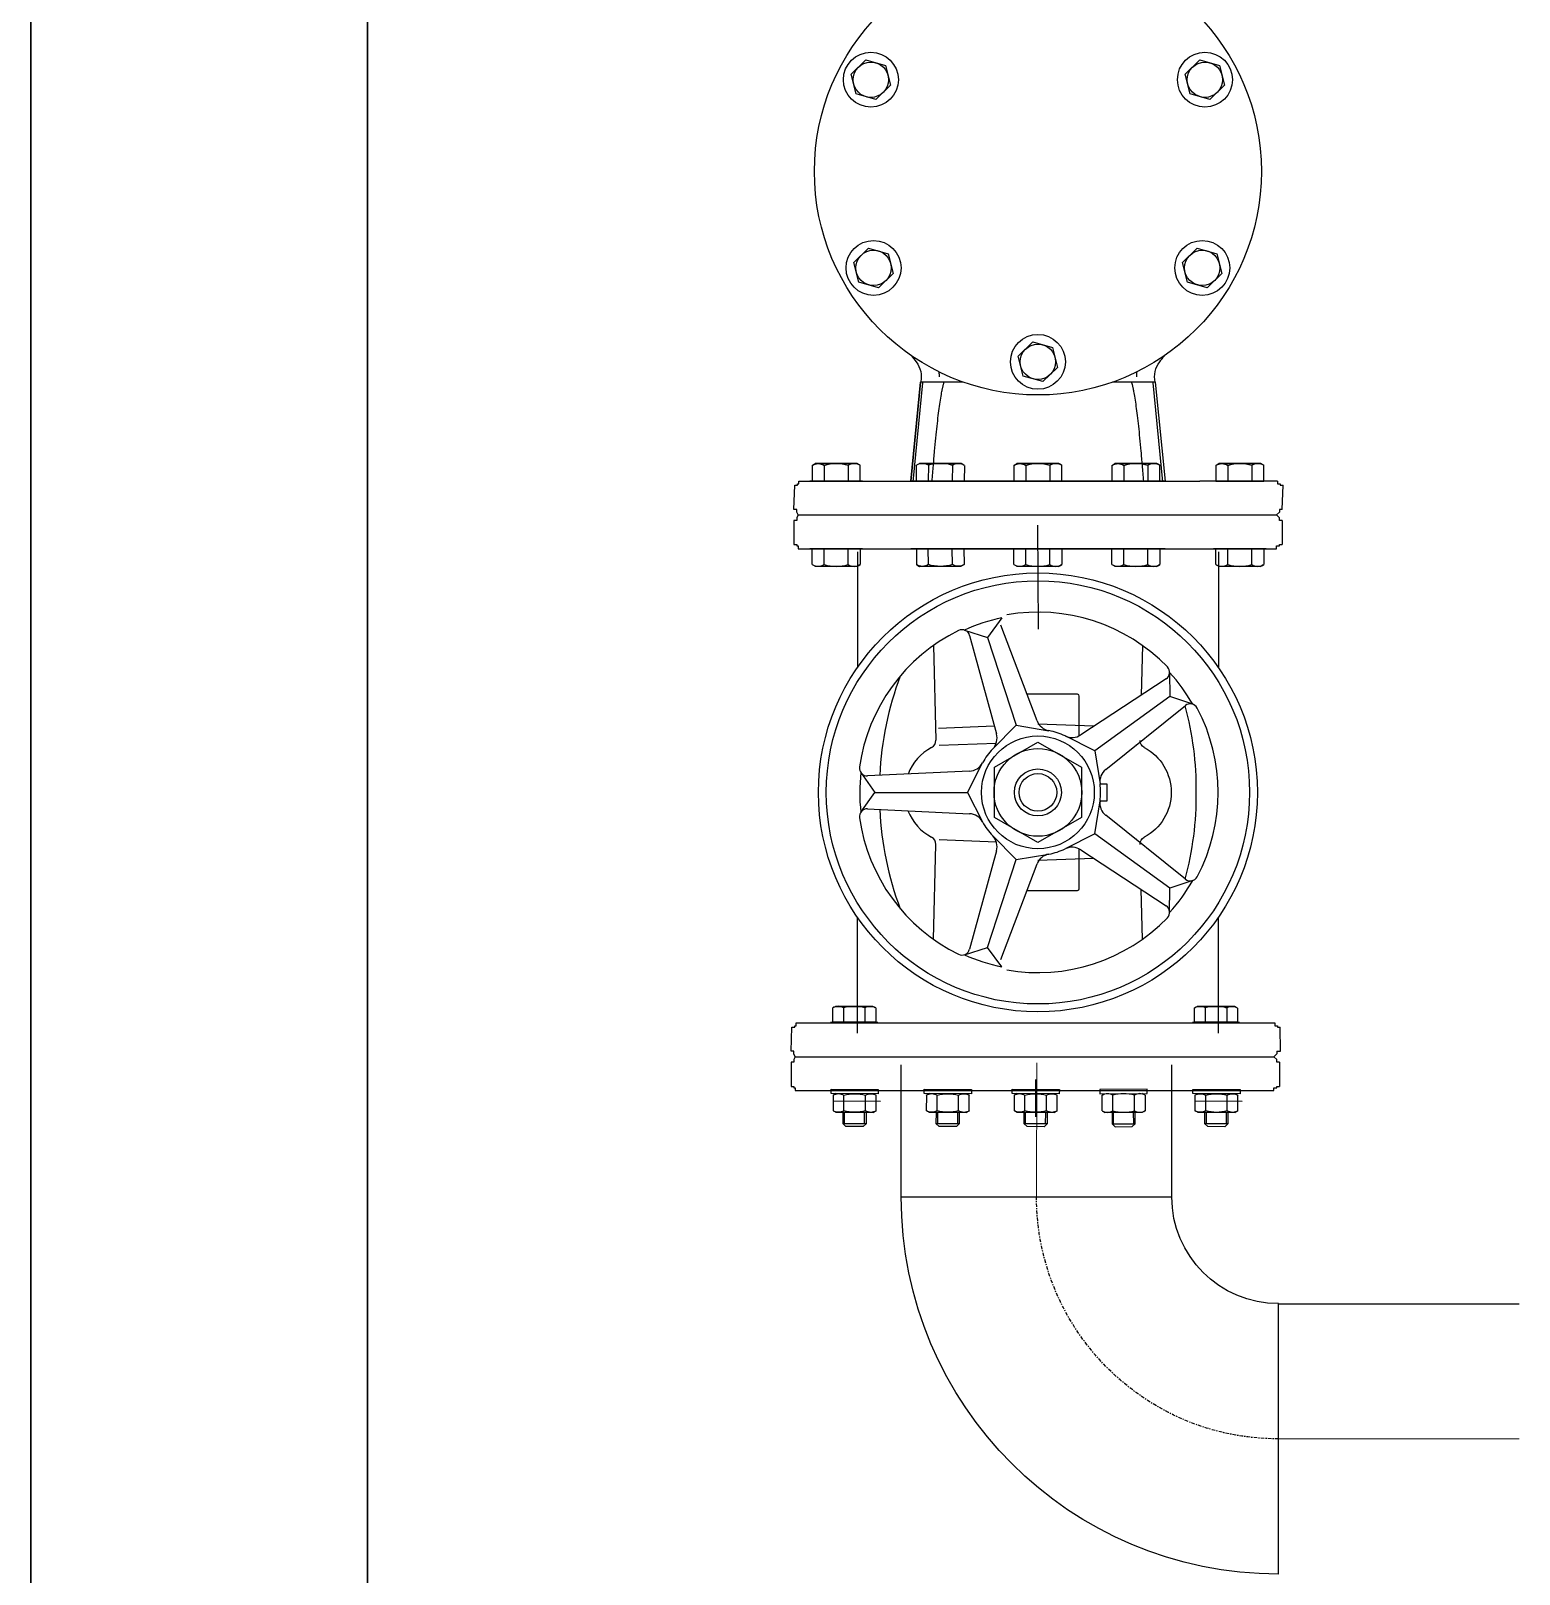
# Model space of a CAD drawing. Header units: millimetres. Extents: x -294625 to 2136527, y -251383 to 128331.
# Drawn here: x 1426418.2 to 1426858.3, y -216935.5 to -216479 of the extents above; entities that cross this region are included whole.
import ezdxf

# ---------------------------------------------------------------- set-up
doc = ezdxf.new("R2010")
doc.units = ezdxf.units.MM
doc.linetypes.add('CENTER', pattern=[3, 1.5, -0.5, 0.5, -0.5])
for name, color, linetype, lineweight in [('0-2', 253, 'Continuous', 18), ('ICE-BP', 4, 'Continuous', 25), ('ICE-WALL', 3, 'Continuous', 25)]:
    doc.layers.add(name, color=color, linetype=linetype, lineweight=lineweight)
doc.layers.add('H-N-FITTING-35', color=2, linetype='Continuous')

# ---------------------------------------------------------------- blocks, each defined once
blk = doc.blocks.new('cut')
for p, q in [((1044112.77, -17398.24), (1043998.77, -17398.24)), ((1043953.77, -17557.24), (1043953.77, -17443.24))]:
    blk.add_line(p, q)
at = {"color": 8, "linetype": 'CENTER'}
blk.add_arc((1043953.77, -17398.24), 102, 270, 0, dxfattribs=at)
for radius in [159, 45]:
    blk.add_arc((1043953.77, -17398.24), radius, 270, 0)
blk = doc.blocks.new('B-V')
at = {"ltscale": 10}
for p, q in [((-69.56, 92.75), (-69.56, 48.4)), ((69.56, 92.75), (69.56, 48.4)), ((-69.56, -92.75), (-69.56, -48.4)), ((69.56, -92.75), (69.56, -48.4))]:
    blk.add_line(p, q, dxfattribs=at)
for p, q in [((13.86, 67.25), (19.41, 59.74)), ((14.26, 64.38), (0.33, 27.59)), ((19.41, 59.74), (8.4, 25.85)), ((19.41, 59.74), (8.4, 25.85)), ((15.95, 22.52), (26.31, 60.46)), ((28.31, 62.55), (19.41, 59.74)), ((-40.28, 56.59), (-39.79, 37.42)), ((40.28, 56.59), (39.35, 20.06)), ((-50.74, 46.26), (-50.82, 36.92)), ((-16.49, 22.13), (-49.37, 43.71)), ((-59.67, 33.96), (-50.82, 36.92)), ((-50.82, 36.92), (-21.99, 15.98)), ((-50.82, 36.92), (-21.99, 15.98)), ((-15.92, 37.14), (-15.92, 21.79)), ((4.2, 37.8), (-15.25, 37.8)), ((-56.82, 33.45), (-26.14, 8.84)), ((-21.57, 25.46), (0, 26.3)), ((8.4, 25.85), (-4.25, 23.78)), ((8.4, 25.85), (17.42, 16.74)), ((-38.11, 18.16), (-37.77, 18.17)), ((-21.99, 15.98), (-10.54, 21.74)), ((-16.74, 9.66), (0, 19.33)), ((0, 19.33), (16.74, 9.66)), ((38.11, 18.16), (16.04, 19.02)), ((-21.99, 15.98), (-23.93, 3.31)), ((-16.74, -9.66), (-16.74, 9.66)), ((16.74, 9.66), (16.74, -9.66)), ((27.18, 0), (21.31, 11.39)), ((65.63, 6.34), (26.34, 8.21)), ((68.24, 7.6), (62.82, 0)), ((-26.53, 3.32), (-23.93, 3.32)), ((-26.53, -3.32), (-26.53, 3.32)), ((27.18, 0), (21.31, -11.39)), ((62.82, 0), (27.18, 0)), ((62.82, 0), (27.18, 0)), ((68.24, -7.6), (62.82, 0)), ((-23.93, -3.32), (-26.53, -3.32)), ((-21.99, -15.98), (-23.93, -3.31)), ((-26.14, -8.84), (-56.82, -33.45)), ((0, -19.33), (-16.74, -9.66)), ((16.74, -9.66), (0, -19.33)), ((26.34, -8.21), (65.63, -6.34)), ((-50.82, -36.92), (-21.99, -15.98)), ((-50.82, -36.92), (-21.99, -15.98)), ((-21.99, -15.98), (-10.54, -21.74)), ((8.4, -25.85), (17.42, -16.74)), ((-49.37, -43.71), (-16.49, -22.13)), ((-38.11, -18.16), (-37.77, -18.17)), ((-15.92, -21.79), (-15.92, -37.14)), ((8.4, -25.85), (-4.25, -23.78)), ((26.31, -60.46), (15.95, -22.52)), ((38.11, -18.16), (16.04, -19.02)), ((40.28, -56.59), (39.35, -20.06)), ((-21.57, -25.46), (0, -26.3)), ((0.33, -27.59), (14.26, -64.38)), ((19.41, -59.74), (8.4, -25.85)), ((19.41, -59.74), (8.4, -25.85)), ((38.37, -24.8), (16.8, -25.65)), ((-59.67, -33.96), (-50.82, -36.92)), ((-50.74, -46.26), (-50.82, -36.92)), ((-40.28, -56.59), (-39.79, -37.42)), ((-15.25, -37.8), (4.2, -37.8)), ((13.86, -67.25), (19.41, -59.74)), ((28.31, -62.55), (19.41, -59.74))]:
    blk.add_line(p, q)
for radius in [84.56, 81.54, 21.74, 16.91, 9.06, 7.25]:
    blk.add_circle((0, 0), radius)
for centre, radius, start, end in [((0, 0), 69.46, 80.0933, 135.9067), ((0, 0), 68.66, 65.64469, 78.35531), ((29.22, 59.67), 3.02, 63.9067, 164.72631), ((0, 0), 69.46, 8.0933, 63.9067), ((-47.72, 46.23), 3.02, 135.9067, 236.72631), ((0, 0), 68.66, 137.64469, 150.35531), ((-61.18, 1.41), 122.2, 2.41492, 20.81679), ((-15.25, 37.14), 0.663, 90, 180), ((0, 0), 69.46, 152.0933, 207.9067), ((-58.71, 31.1), 3.02, 51.27369, 152.0933), ((61.18, 1.41), 122.2, 164.82443, 180.66244), ((-5.31, 29.73), 6.04, 280.13613, 339.27369), ((-13.17, 27.17), 6.04, 236.72631, 295.86387), ((0, 0), 24.16, 100.13613, 115.86387), ((21.77, 20.93), 6.04, 164.72631, 223.86387), ((0, 0), 24.16, 28.13613, 43.86387), ((-29.92, 4.13), 6.04, 352.13613, 51.27369), ((26.63, 14.24), 6.04, 208.13613, 267.27369), ((65.78, 9.35), 3.02, 267.27369, 8.0933), ((0, 0), 68.66, 353.64469, 6.35531), ((61.18, -1.41), 122.2, 179.33756, 195.17557), ((0, 0), 24.16, 172.13613, 187.86387), ((-29.92, -4.13), 6.04, 308.72631, 7.86387), ((0, 0), 24.16, 316.13613, 331.86387), ((26.63, -14.24), 6.04, 92.72631, 151.86387), ((0, 0), 69.46, 296.0933, 351.9067), ((-61.18, -1.41), 122.2, 339.18321, 357.58508), ((65.78, -9.35), 3.02, 351.9067, 92.72631), ((21.77, -20.93), 6.04, 136.13613, 195.27369), ((-13.17, -27.17), 6.04, 64.13613, 123.27369), ((0, 0), 24.16, 244.13613, 259.86387), ((-5.31, -29.73), 6.04, 20.72631, 79.86387), ((-58.71, -31.1), 3.02, 207.9067, 308.72631), ((0, 0), 68.66, 209.64469, 222.35531), ((-15.25, -37.14), 0.663, 180, 270), ((-47.72, -46.23), 3.02, 123.27369, 224.0933), ((0, 0), 69.46, 224.0933, 279.9067), ((0, 0), 68.66, 281.64469, 294.35531), ((29.22, -59.67), 3.02, 195.27369, 296.0933)]:
    blk.add_arc(centre, radius, start, end)
at = {"extrusion": (0, 0, -1)}
for centre, major_axis, start_param, end_param in [((-42.37, 19.98), (-2.14, 2.14), 2.330584, 3.440857), ((-31.81, 0), (-13.84, 13.84), 4.413125, 6.582449), ((-42.37, -19.98), (2.14, 2.14), -0.299264, 0.811008)]:
    blk.add_ellipse(centre, major_axis=major_axis, ratio=1, start_param=start_param, end_param=end_param, dxfattribs=at)
for centre, major_axis, start_param, end_param in [((42.37, 19.98), (2.14, 2.14), 2.330584, 3.440857), ((31.81, 0), (-13.84, 13.84), 4.296905, 5.011653), ((31.81, 0), (13.84, 13.84), 4.413125, 5.127873), ((42.37, -19.98), (-2.14, 2.14), -0.299264, 0.811008)]:
    blk.add_ellipse(centre, major_axis=major_axis, ratio=1, start_param=start_param, end_param=end_param)
blk = doc.blocks.new('NUT')
at = {"linetype": 'Continuous'}
for p, q in [((-14.7, 12.1), (-13.1, 13)), ((-7.5, 1.1), (-7.5, 11.9)), ((7.5, 1.1), (7.5, 11.9)), ((14.7, 12.1), (13.1, 13)), ((-14.7, 0.9), (-13.1, 0)), ((14.7, 0.9), (13.1, 0))]:
    blk.add_line(p, q, dxfattribs=at)
blk.add_lwpolyline([(-16.5, 16), (-16.5, 13), (16.5, 13), (16.5, 16)], close=True)
for points in [[(-15, 1.1), (-15, 11.9)], [(-13.1, 13), (13.1, 13)], [(15, 11.9), (15, 1.1)], [(-13.1, 0), (13.1, 0)], [(13.1, 0), (-13.1, 0)]]:
    blk.add_lwpolyline(points, dxfattribs=at)
for centre, radius, start, end in [((-11.3, 6.1), 6.9, 57.0867, 122.9133), ((0, -13), 26, 73.2213, 106.7787), ((11.3, 6.1), 6.9, 57.0867, 122.9133), ((-11.3, 6.9), 6.9, 237.0867, 302.9133), ((0, 26), 26, 253.2213, 286.7787), ((11.3, 6.9), 6.9, 237.0867, 302.9133)]:
    blk.add_arc(centre, radius, start, end, dxfattribs=at)

msp = doc.modelspace()

# ---------------------------------------------------------------- linework, layer by layer
at = {"layer": '0-2'}
for p, q in [((1426715.58, -216823.91, 20.32), (1426715.64, -216784.21, 10.38)), ((1426786.94, -216895.49, -1.29), (1426858.32, -216895.49, 9.52))]:
    msp.add_line(p, q, dxfattribs=at)
at = {"layer": 'H-N-FITTING-35', "ltscale": 1000}
for p, q in [((1426660.77, -216491.84, 10.76), (1426665.1, -216487.63, 10.76)), ((1426665.1, -216487.63, 10.76), (1426670.91, -216489.27, 10.76)), ((1426670.91, -216489.27, 10.76), (1426672.4, -216495.12, 10.76)), ((1426759.58, -216491.84, 10.76), (1426763.91, -216487.63, 10.76)), ((1426763.91, -216487.63, 10.76), (1426769.72, -216489.27, 10.76)), ((1426769.72, -216489.27, 10.76), (1426771.2, -216495.12, 10.76)), ((1426662.26, -216497.69, 10.76), (1426660.77, -216491.84, 10.76)), ((1426761.07, -216497.69, 10.76), (1426759.58, -216491.84, 10.76)), ((1426668.07, -216499.33, 10.76), (1426662.26, -216497.69, 10.76)), ((1426672.4, -216495.12, 10.76), (1426668.07, -216499.33, 10.76)), ((1426766.88, -216499.33, 10.76), (1426761.07, -216497.69, 10.76)), ((1426771.2, -216495.12, 10.76), (1426766.88, -216499.33, 10.76)), ((1426661.57, -216547.51, 10.76), (1426665.89, -216543.3, 10.76)), ((1426665.89, -216543.3, 10.76), (1426671.7, -216544.94, 10.76)), ((1426758.79, -216547.51, 10.76), (1426763.12, -216543.3, 10.76)), ((1426763.12, -216543.3, 10.76), (1426768.93, -216544.94, 10.76)), ((1426663.05, -216553.36, 10.76), (1426661.57, -216547.51, 10.76)), ((1426671.7, -216544.94, 10.76), (1426673.19, -216550.79, 10.76)), ((1426760.28, -216553.36, 10.76), (1426758.79, -216547.51, 10.76)), ((1426768.93, -216544.94, 10.76), (1426770.41, -216550.79, 10.76)), ((1426668.86, -216555, 10.76), (1426663.05, -216553.36, 10.76)), ((1426673.19, -216550.79, 10.76), (1426668.86, -216555, 10.76)), ((1426766.09, -216555, 10.76), (1426760.28, -216553.36, 10.76)), ((1426770.41, -216550.79, 10.76), (1426766.09, -216555, 10.76)), ((1426710.18, -216575.27, 10.76), (1426714.51, -216571.06, 10.76)), ((1426714.51, -216571.06, 10.76), (1426720.32, -216572.7, 10.76)), ((1426757.76, -216572.02, 15.22), (1426757.76, -216571.86, 15.22)), ((1426711.66, -216581.13, 10.76), (1426710.18, -216575.27, 10.76)), ((1426720.32, -216572.7, 10.76), (1426721.8, -216578.56, 10.76)), ((1426717.47, -216582.77, 10.76), (1426711.66, -216581.13, 10.76)), ((1426721.8, -216578.56, 10.76), (1426717.47, -216582.77, 10.76)), ((1426678.37, -216612.21, 10.76), (1426681.27, -216582.93, 10.76)), ((1426681.27, -216582.93, 10.76), (1426678.37, -216612.21, 10.76)), ((1426679.05, -216612.38, 10.76), (1426681.95, -216583.1, 10.76)), ((1426693.92, -216582.93, 10.76), (1426681.27, -216582.93, 10.76)), ((1426750.71, -216582.93, 10.76), (1426738.06, -216582.93, 10.76)), ((1426752.93, -216612.38, 10.76), (1426750.03, -216583.1, 10.76)), ((1426750.71, -216582.93, 10.76), (1426753.61, -216612.21, 10.76)), ((1426649.38, -216607.47, 11.39), (1426650.13, -216607.03, 11.39)), ((1426662.51, -216607, 11.39), (1426650.13, -216607.03, 11.39)), ((1426650.13, -216607.03, 11.39), (1426662.51, -216607, 11.39)), ((1426652.78, -216607.55, 11.39), (1426652.79, -216612.22, 11.39)), ((1426659.87, -216607.53, 11.39), (1426659.88, -216612.2, 11.39)), ((1426663.27, -216607.43, 11.39), (1426662.51, -216607, 11.39)), ((1426680.19, -216607.43, 11.39), (1426680.95, -216607, 11.39)), ((1426680.95, -216607, 11.39), (1426693.33, -216607.03, 11.39)), ((1426693.33, -216607.03, 11.39), (1426680.95, -216607, 11.39)), ((1426683.59, -216607.53, 11.39), (1426683.58, -216612.2, 11.39)), ((1426690.69, -216607.54, 11.39), (1426690.68, -216612.22, 11.39)), ((1426694.09, -216607.47, 11.39), (1426693.33, -216607.03, 11.39)), ((1426709.03, -216607.47, 11.39), (1426709.78, -216607.03, 11.39)), ((1426722.17, -216607, 11.39), (1426709.78, -216607.03, 11.39)), ((1426709.78, -216607.03, 11.39), (1426722.17, -216607, 11.39)), ((1426712.43, -216607.55, 11.39), (1426712.44, -216612.22, 11.39)), ((1426719.52, -216607.53, 11.39), (1426719.53, -216612.2, 11.39)), ((1426722.92, -216607.43, 11.39), (1426722.17, -216607, 11.39)), ((1426738.02, -216607.47, 11.39), (1426738.78, -216607.03, 11.39)), ((1426751.16, -216607, 11.39), (1426738.78, -216607.03, 11.39)), ((1426738.78, -216607.03, 11.39), (1426751.16, -216607, 11.39)), ((1426741.42, -216607.55, 11.39), (1426741.44, -216612.22, 11.39)), ((1426748.52, -216607.53, 11.39), (1426748.53, -216612.2, 11.39)), ((1426751.92, -216607.43, 11.39), (1426751.16, -216607, 11.39)), ((1426768.76, -216607.47, 11.39), (1426769.52, -216607.03, 11.39)), ((1426781.9, -216607, 11.39), (1426769.52, -216607.03, 11.39)), ((1426769.52, -216607.03, 11.39), (1426781.9, -216607, 11.39)), ((1426772.16, -216607.55, 11.39), (1426772.18, -216612.22, 11.39)), ((1426779.26, -216607.53, 11.39), (1426779.27, -216612.2, 11.39)), ((1426782.66, -216607.43, 11.39), (1426781.9, -216607, 11.39)), ((1426664.13, -216612.19, 11.39), (1426648.54, -216612.23, 11.39)), ((1426753.61, -216612.21, 10.76), (1426678.37, -216612.21, 10.76)), ((1426679.33, -216612.19, 11.39), (1426694.93, -216612.23, 11.39)), ((1426723.79, -216612.19, 11.39), (1426708.19, -216612.23, 11.39)), ((1426752.78, -216612.19, 11.39), (1426737.18, -216612.23, 11.39)), ((1426783.52, -216612.19, 11.39), (1426767.92, -216612.23, 11.39)), ((1426715.9, -216625.27, 10.76), (1426716.02, -216656.01, 10.76)), ((1426664.13, -216632.24, 11.39), (1426648.54, -216632.2, 11.39)), ((1426652.78, -216636.88, 11.39), (1426652.79, -216632.21, 11.39)), ((1426659.87, -216636.9, 11.39), (1426659.88, -216632.22, 11.39)), ((1426753.61, -216632.22, 10.76), (1426678.37, -216632.22, 10.76)), ((1426679.33, -216632.24, 11.39), (1426694.93, -216632.2, 11.39)), ((1426683.59, -216636.9, 11.39), (1426683.58, -216632.23, 11.39)), ((1426690.69, -216636.89, 11.39), (1426690.68, -216632.21, 11.39)), ((1426723.79, -216632.24, 11.39), (1426708.19, -216632.2, 11.39)), ((1426712.43, -216636.88, 11.39), (1426712.44, -216632.21, 11.39)), ((1426719.52, -216636.9, 11.39), (1426719.53, -216632.22, 11.39)), ((1426752.78, -216632.24, 11.39), (1426737.18, -216632.2, 11.39)), ((1426741.42, -216636.88, 11.39), (1426741.44, -216632.21, 11.39)), ((1426748.52, -216636.9, 11.39), (1426748.53, -216632.22, 11.39)), ((1426783.52, -216632.24, 11.39), (1426767.92, -216632.2, 11.39)), ((1426772.16, -216636.88, 11.39), (1426772.18, -216632.21, 11.39)), ((1426779.26, -216636.9, 11.39), (1426779.27, -216632.22, 11.39)), ((1426649.38, -216636.96, 11.39), (1426650.13, -216637.4, 11.39)), ((1426662.51, -216637.43, 11.39), (1426650.13, -216637.4, 11.39)), ((1426650.13, -216637.4, 11.39), (1426662.51, -216637.43, 11.39)), ((1426663.27, -216637, 11.39), (1426662.51, -216637.43, 11.39)), ((1426680.19, -216637, 11.39), (1426680.95, -216637.43, 11.39)), ((1426680.95, -216637.43, 11.39), (1426693.33, -216637.4, 11.39)), ((1426693.33, -216637.4, 11.39), (1426680.95, -216637.43, 11.39)), ((1426694.09, -216636.96, 11.39), (1426693.33, -216637.4, 11.39)), ((1426709.03, -216636.96, 11.39), (1426709.78, -216637.4, 11.39)), ((1426722.17, -216637.43, 11.39), (1426709.78, -216637.4, 11.39)), ((1426709.78, -216637.4, 11.39), (1426722.17, -216637.43, 11.39)), ((1426722.92, -216637, 11.39), (1426722.17, -216637.43, 11.39)), ((1426738.02, -216636.96, 11.39), (1426738.78, -216637.4, 11.39)), ((1426751.16, -216637.43, 11.39), (1426738.78, -216637.4, 11.39)), ((1426738.78, -216637.4, 11.39), (1426751.16, -216637.43, 11.39)), ((1426751.92, -216637, 11.39), (1426751.16, -216637.43, 11.39)), ((1426768.76, -216636.96, 11.39), (1426769.52, -216637.4, 11.39)), ((1426781.9, -216637.43, 11.39), (1426769.52, -216637.4, 11.39)), ((1426769.52, -216637.4, 11.39), (1426781.9, -216637.43, 11.39)), ((1426782.66, -216637, 11.39), (1426781.9, -216637.43, 11.39)), ((1426655.43, -216767.93, 9), (1426656.11, -216767.55, 9)), ((1426656.11, -216767.55, 9), (1426667.21, -216767.57, 9)), ((1426667.21, -216767.57, 9), (1426656.11, -216767.55, 9)), ((1426658.48, -216768.02, 9), (1426658.47, -216772.21, 9)), ((1426664.84, -216768.04, 9), (1426664.83, -216772.23, 9)), ((1426667.89, -216767.97, 9), (1426667.21, -216767.57, 9)), ((1426762.44, -216767.95, 9), (1426763.12, -216767.56, 9)), ((1426763.12, -216767.56, 9), (1426774.22, -216767.59, 9)), ((1426774.22, -216767.59, 9), (1426763.12, -216767.56, 9)), ((1426765.49, -216768.03, 9), (1426765.48, -216772.22, 9)), ((1426771.85, -216768.05, 9), (1426771.84, -216772.24, 9)), ((1426774.9, -216767.98, 9), (1426774.22, -216767.59, 9)), ((1426654.66, -216772.2, 9), (1426668.64, -216772.24, 9)), ((1426761.67, -216772.21, 9), (1426775.65, -216772.25, 9)), ((1426715.28, -216789.18, 9), (1426715.31, -216800.22, 9)), ((1426655.42, -216795.53, 10.95), (1426669.4, -216795.57, 10.95)), ((1426762.43, -216795.54, 10.95), (1426776.4, -216795.58, 10.95))]:
    msp.add_line(p, q, dxfattribs=at)
for points, elevation in [([(1426649.23, -216607.56), (1426649.25, -216612.23)], 11.39), ([(1426663.42, -216612.2), (1426663.41, -216607.52)], 11.39), ([(1426680.04, -216612.19), (1426680.05, -216607.52)], 11.39), ([(1426694.23, -216607.55), (1426694.22, -216612.23)], 11.39), ([(1426708.89, -216607.56), (1426708.9, -216612.23)], 11.39), ([(1426723.08, -216612.2), (1426723.07, -216607.52)], 11.39), ([(1426737.88, -216607.56), (1426737.89, -216612.23)], 11.39), ([(1426752.07, -216612.2), (1426752.06, -216607.52)], 11.39), ([(1426768.62, -216607.56), (1426768.63, -216612.23)], 11.39), ([(1426782.81, -216612.2), (1426782.8, -216607.52)], 11.39), ([(1426644.88, -216613.45), (1426644.88, -216613.04)], 10.95), ([(1426644.88, -216613.04), (1426644.88, -216613.04)], 10.95), ([(1426644.88, -216613.04), (1426644.88, -216613.04)], 10.95), ([(1426644.88, -216613.04), (1426644.88, -216613.04)], 10.95), ([(1426644.88, -216613.04), (1426645.29, -216613.04)], 10.95), ([(1426645.29, -216613.04), (1426645.29, -216612.21)], 10.95), ([(1426645.29, -216612.21), (1426645.29, -216612.21)], 10.95), ([(1426645.29, -216612.21), (1426669.5, -216612.21)], 10.95), ([(1426645.29, -216612.21), (1426669.5, -216612.21)], 10.95), ([(1426645.29, -216612.21), (1426763.86, -216612.21)], 10.95), ([(1426649.25, -216612.23), (1426663.42, -216612.2)], 11.39), ([(1426694.22, -216612.23), (1426680.04, -216612.19)], 11.39), ([(1426708.9, -216612.23), (1426723.08, -216612.2)], 11.39), ([(1426737.89, -216612.23), (1426752.07, -216612.2)], 11.39), ([(1426786.83, -216612.21), (1426763.86, -216612.21)], 10.95), ([(1426786.83, -216612.21), (1426763.86, -216612.21)], 10.95), ([(1426786.83, -216612.21), (1426763.86, -216612.21)], 10.95), ([(1426768.63, -216612.23), (1426782.81, -216612.2)], 11.39), ([(1426786.83, -216612.21), (1426786.83, -216612.21)], 10.95), ([(1426786.83, -216612.21), (1426786.83, -216612.21)], 10.95), ([(1426786.83, -216612.21), (1426786.83, -216613.04)], 10.95), ([(1426786.83, -216613.04), (1426787.66, -216613.04)], 10.95), ([(1426787.66, -216613.04), (1426787.66, -216613.04)], 10.95), ([(1426787.66, -216613.04), (1426787.66, -216613.04)], 10.95), ([(1426787.66, -216613.04), (1426787.66, -216613.04)], 10.95), ([(1426787.66, -216613.04), (1426787.66, -216613.45)], 10.95), ([(1426643.83, -216620.57), (1426644.06, -216613.45)], 10.95), ([(1426643.83, -216620.57), (1426644.06, -216613.45)], 10.95), ([(1426643.83, -216620.57), (1426644.06, -216613.45)], 10.95), ([(1426644.06, -216613.45), (1426644.06, -216613.45)], 10.95), ([(1426644.06, -216613.45), (1426644.88, -216613.45)], 10.95), ([(1426787.66, -216613.45), (1426788.48, -216613.45)], 10.95), ([(1426788.24, -216620.57), (1426788.48, -216613.45)], 10.95), ([(1426788.24, -216620.57), (1426788.48, -216613.45)], 10.95), ([(1426788.24, -216620.57), (1426788.48, -216613.45)], 10.95), ([(1426643.83, -216620.57), (1426643.83, -216620.16)], 10.95), ([(1426644.65, -216620.57), (1426643.83, -216620.57)], 10.95), ([(1426643.83, -216620.57), (1426643.83, -216620.57)], 10.95), ([(1426644.65, -216621.39), (1426644.65, -216620.57)], 10.95), ([(1426644.65, -216620.57), (1426644.65, -216620.57)], 10.95), ([(1426645.06, -216622.21), (1426644.65, -216621.39)], 10.95), ([(1426644.65, -216621.39), (1426644.65, -216621.39)], 10.95), ([(1426644.65, -216621.39), (1426644.65, -216621.39)], 10.95), ([(1426645.06, -216622.21), (1426644.65, -216623.04)], 10.95), ([(1426645.06, -216622.21), (1426645.06, -216622.21)], 10.95), ([(1426645.06, -216622.21), (1426645.06, -216622.21)], 10.95), ([(1426645.06, -216622.21), (1426786.6, -216622.21)], 10.95), ([(1426645.06, -216622.21), (1426786.6, -216622.21)], 10.95), ([(1426645.06, -216622.21), (1426786.6, -216622.21)], 10.95), ([(1426645.06, -216622.21), (1426645.06, -216622.21)], 10.95), ([(1426645.06, -216622.21), (1426645.06, -216622.21)], 10.95), ([(1426645.06, -216622.21), (1426786.6, -216622.21)], 10.95), ([(1426645.06, -216622.21), (1426786.6, -216622.21)], 10.95), ([(1426645.06, -216622.21), (1426786.6, -216622.21)], 10.95), ([(1426787.42, -216621.39), (1426786.6, -216622.21)], 10.95), ([(1426787.42, -216623.04), (1426786.6, -216622.21)], 10.95), ([(1426786.6, -216622.21), (1426786.6, -216622.21)], 10.95), ([(1426786.6, -216622.21), (1426786.6, -216622.21)], 10.95), ([(1426788.24, -216620.57), (1426787.42, -216620.57)], 10.95), ([(1426787.42, -216620.57), (1426787.42, -216621.39)], 10.95), ([(1426787.42, -216621.39), (1426787.42, -216621.39)], 10.95), ([(1426787.42, -216621.39), (1426787.42, -216621.39)], 10.95), ([(1426787.42, -216621.39), (1426787.42, -216621.39)], 10.95), ([(1426788.24, -216620.57), (1426788.24, -216620.57)], 10.95), ([(1426788.24, -216620.57), (1426788.24, -216620.57)], 10.95), ([(1426643.83, -216623.86), (1426643.83, -216630.98)], 10.95), ([(1426643.83, -216623.86), (1426643.83, -216630.98)], 10.95), ([(1426643.83, -216623.86), (1426643.83, -216630.98)], 10.95), ([(1426644.65, -216623.86), (1426643.83, -216623.86)], 10.95), ([(1426643.83, -216623.86), (1426643.83, -216623.86)], 10.95), ([(1426643.83, -216623.86), (1426643.83, -216624.27)], 10.95), ([(1426644.65, -216623.04), (1426644.65, -216623.04)], 10.95), ([(1426644.65, -216623.04), (1426644.65, -216623.04)], 10.95), ([(1426644.65, -216623.04), (1426644.65, -216623.86)], 10.95), ([(1426644.65, -216623.86), (1426644.65, -216623.86)], 10.95), ([(1426787.42, -216623.86), (1426787.42, -216623.04)], 10.95), ([(1426787.42, -216623.04), (1426787.42, -216623.04)], 10.95), ([(1426787.42, -216623.04), (1426787.42, -216623.04)], 10.95), ([(1426787.42, -216623.04), (1426787.42, -216623.04)], 10.95), ([(1426788.24, -216623.86), (1426787.42, -216623.86)], 10.95), ([(1426788.24, -216623.86), (1426788.24, -216630.98)], 10.95), ([(1426788.24, -216623.86), (1426788.24, -216630.98)], 10.95), ([(1426788.24, -216623.86), (1426788.24, -216630.98)], 10.95), ([(1426788.24, -216623.86), (1426788.24, -216623.86)], 10.95), ([(1426788.24, -216623.86), (1426788.24, -216623.86)], 10.95), ([(1426643.83, -216630.98), (1426643.83, -216630.98)], 10.95), ([(1426643.83, -216630.98), (1426644.65, -216630.98)], 10.95), ([(1426644.65, -216630.98), (1426644.65, -216631.39)], 10.95), ([(1426644.65, -216631.39), (1426644.65, -216631.39)], 10.95), ([(1426644.65, -216631.39), (1426644.65, -216631.39)], 10.95), ([(1426644.65, -216631.39), (1426644.65, -216631.39)], 10.95), ([(1426644.65, -216631.39), (1426645.06, -216631.39)], 10.95), ([(1426645.06, -216631.39), (1426645.06, -216632.21)], 10.95), ([(1426786.6, -216632.21), (1426786.6, -216631.39)], 10.95), ([(1426786.6, -216631.39), (1426787.42, -216631.39)], 10.95), ([(1426787.42, -216631.39), (1426787.42, -216630.98)], 10.95), ([(1426787.42, -216630.98), (1426788.24, -216630.98)], 10.95), ([(1426787.42, -216631.39), (1426787.42, -216631.39)], 10.95), ([(1426787.42, -216631.39), (1426787.42, -216631.39)], 10.95), ([(1426787.42, -216631.39), (1426787.42, -216631.39)], 10.95), ([(1426645.06, -216632.21), (1426645.06, -216632.21)], 10.95), ([(1426645.06, -216632.21), (1426669.26, -216632.21)], 10.95), ([(1426645.06, -216632.21), (1426786.6, -216632.21)], 10.95), ([(1426649.23, -216636.87), (1426649.25, -216632.2)], 11.39), ([(1426649.25, -216632.2), (1426663.42, -216632.23)], 11.39), ([(1426663.42, -216632.23), (1426663.41, -216636.91)], 11.39), ([(1426694.22, -216632.2), (1426680.04, -216632.24)], 11.39), ([(1426680.04, -216632.24), (1426680.05, -216636.91)], 11.39), ([(1426694.23, -216636.88), (1426694.22, -216632.2)], 11.39), ([(1426708.89, -216636.87), (1426708.9, -216632.2)], 11.39), ([(1426708.9, -216632.2), (1426723.08, -216632.23)], 11.39), ([(1426723.08, -216632.23), (1426723.07, -216636.91)], 11.39), ([(1426737.88, -216636.87), (1426737.89, -216632.2)], 11.39), ([(1426737.89, -216632.2), (1426752.07, -216632.23)], 11.39), ([(1426752.07, -216632.23), (1426752.06, -216636.91)], 11.39), ([(1426768.62, -216636.87), (1426768.63, -216632.2)], 11.39), ([(1426768.63, -216632.2), (1426782.81, -216632.23)], 11.39), ([(1426782.81, -216632.23), (1426782.8, -216636.91)], 11.39), ([(1426786.6, -216632.21), (1426786.6, -216632.21)], 10.95), ([(1426786.6, -216632.21), (1426786.6, -216632.21)], 10.95), ([(1426655.3, -216772.2), (1426655.31, -216768.01)], 9), ([(1426668.02, -216768.04), (1426668.01, -216772.24)], 9), ([(1426762.31, -216772.21), (1426762.32, -216768.02)], 9), ([(1426775.02, -216768.06), (1426775.01, -216772.25)], 9), ([(1426644.48, -216773.27), (1426644.48, -216772.45)], 8.57), ([(1426644.48, -216772.45), (1426644.48, -216772.45)], 8.57), ([(1426644.48, -216772.45), (1426786.02, -216772.45), (1426786.02, -216773.27)], 8.57), ([(1426668.01, -216772.24), (1426655.3, -216772.2)], 9), ([(1426775.01, -216772.25), (1426762.31, -216772.21)], 9), ([(1426786.02, -216772.45), (1426786.02, -216772.45)], 8.57), ([(1426786.02, -216772.45), (1426786.02, -216772.45)], 8.57), ([(1426643.01, -216780.81), (1426643.25, -216773.68)], 8.57), ([(1426643.01, -216780.81), (1426643.25, -216773.68)], 8.57), ([(1426643.01, -216780.81), (1426643.25, -216773.68)], 8.57), ([(1426643.25, -216773.68), (1426643.25, -216773.68)], 8.57), ([(1426643.25, -216773.68), (1426644.07, -216773.68)], 8.57), ([(1426644.07, -216773.68), (1426644.07, -216773.27)], 8.57), ([(1426644.07, -216773.27), (1426644.07, -216773.27)], 8.57), ([(1426644.07, -216773.27), (1426644.07, -216773.27)], 8.57), ([(1426644.07, -216773.27), (1426644.07, -216773.27)], 8.57), ([(1426644.07, -216773.27), (1426644.48, -216773.27)], 8.57), ([(1426786.02, -216773.27), (1426786.84, -216773.27)], 8.57), ([(1426786.61, -216780.81), (1426787.72, -216780.81), (1426787.66, -216773.68)], 8.57), ([(1426786.84, -216773.27), (1426786.84, -216773.27)], 8.57), ([(1426786.84, -216773.27), (1426786.84, -216773.27)], 8.57), ([(1426786.84, -216773.27), (1426786.84, -216773.27)], 8.57), ([(1426786.84, -216773.27), (1426786.84, -216773.68)], 8.57), ([(1426786.84, -216773.68), (1426787.66, -216773.68)], 8.57), ([(1426643.01, -216780.81), (1426643.01, -216780.4)], 8.57), ([(1426643.83, -216780.81), (1426643.01, -216780.81)], 8.57), ([(1426643.01, -216780.81), (1426643.01, -216780.81)], 8.57), ([(1426643.83, -216781.63), (1426643.83, -216780.81)], 8.57), ([(1426643.83, -216780.81), (1426643.83, -216780.81)], 8.57), ([(1426644.24, -216782.45), (1426643.83, -216781.63)], 8.57), ([(1426643.83, -216781.63), (1426643.83, -216781.63)], 8.57), ([(1426643.83, -216781.63), (1426643.83, -216781.63)], 8.57), ([(1426786.61, -216781.63), (1426785.79, -216782.45)], 8.57), ([(1426786.61, -216780.81), (1426786.61, -216781.63)], 8.57), ([(1426786.61, -216781.63), (1426786.61, -216781.63)], 8.57), ([(1426786.61, -216781.63), (1426786.61, -216781.63)], 8.57), ([(1426786.61, -216781.63), (1426786.61, -216781.63)], 8.57), ([(1426787.43, -216780.81), (1426787.43, -216780.81)], 8.57), ([(1426787.43, -216780.81), (1426787.43, -216780.81)], 8.57), ([(1426643.01, -216784.09), (1426643.01, -216791.21)], 8.57), ([(1426643.01, -216784.09), (1426643.01, -216791.21)], 8.57), ([(1426643.01, -216784.09), (1426643.01, -216791.21)], 8.57), ([(1426643.83, -216784.09), (1426643.01, -216784.09)], 8.57), ([(1426643.01, -216784.09), (1426643.01, -216784.09)], 8.57), ([(1426643.01, -216784.09), (1426643.01, -216784.5)], 8.57), ([(1426644.24, -216782.45), (1426643.83, -216783.27)], 8.57), ([(1426643.83, -216783.27), (1426643.83, -216783.27)], 8.57), ([(1426643.83, -216783.27), (1426643.83, -216783.27)], 8.57), ([(1426643.83, -216783.27), (1426643.83, -216784.09)], 8.57), ([(1426643.83, -216784.09), (1426643.83, -216784.09)], 8.57), ([(1426644.24, -216782.45), (1426644.24, -216782.45)], 8.57), ([(1426644.24, -216782.45), (1426644.24, -216782.45)], 8.57), ([(1426644.24, -216782.45), (1426785.79, -216782.45)], 8.57), ([(1426644.24, -216782.45), (1426785.79, -216782.45)], 8.57), ([(1426644.24, -216782.45), (1426785.79, -216782.45)], 8.57), ([(1426644.24, -216782.45), (1426644.24, -216782.45)], 8.57), ([(1426644.24, -216782.45), (1426644.24, -216782.45)], 8.57), ([(1426644.24, -216782.45), (1426785.79, -216782.45)], 8.57), ([(1426644.24, -216782.45), (1426785.79, -216782.45)], 8.57), ([(1426644.24, -216782.45), (1426785.79, -216782.45)], 8.57), ([(1426786.61, -216783.27), (1426785.79, -216782.45)], 8.57), ([(1426785.79, -216782.45), (1426785.79, -216782.45)], 8.57), ([(1426785.79, -216782.45), (1426785.79, -216782.45)], 8.57), ([(1426786.61, -216784.09), (1426786.61, -216783.27)], 8.57), ([(1426786.61, -216783.27), (1426786.61, -216783.27)], 8.57), ([(1426786.61, -216783.27), (1426786.61, -216783.27)], 8.57), ([(1426786.61, -216783.27), (1426786.61, -216783.27)], 8.57), ([(1426787.43, -216784.09), (1426786.61, -216784.09)], 8.57), ([(1426787.43, -216784.09), (1426787.43, -216791.21)], 8.57), ([(1426787.43, -216784.09), (1426787.43, -216791.21)], 8.57), ([(1426787.43, -216784.09), (1426787.43, -216784.09)], 8.57), ([(1426787.43, -216784.09), (1426787.43, -216784.09)], 8.57), ([(1426643.01, -216791.21), (1426643.01, -216791.21)], 8.57), ([(1426643.01, -216791.21), (1426643.83, -216791.21)], 8.57), ([(1426643.83, -216791.21), (1426643.83, -216791.62)], 8.57), ([(1426786.61, -216791.62), (1426786.61, -216791.21)], 8.57), ([(1426786.61, -216791.21), (1426787.43, -216791.21)], 8.57), ([(1426643.83, -216791.62), (1426643.83, -216791.62)], 8.57), ([(1426643.83, -216791.62), (1426643.83, -216791.62)], 8.57), ([(1426643.83, -216791.62), (1426643.83, -216791.62)], 8.57), ([(1426643.83, -216791.62), (1426644.24, -216791.62)], 8.57), ([(1426644.24, -216791.62), (1426644.24, -216792.44)], 8.57), ([(1426644.24, -216792.44), (1426785.79, -216792.44), (1426785.79, -216791.62)], 8.57), ([(1426644.24, -216792.44), (1426644.24, -216792.44)], 8.57), ([(1426785.79, -216791.62), (1426786.61, -216791.62)], 8.57), ([(1426785.79, -216792.44), (1426785.79, -216792.44)], 8.57), ([(1426785.79, -216792.44), (1426785.79, -216792.44)], 8.57), ([(1426786.61, -216791.62), (1426786.61, -216791.62)], 8.57), ([(1426786.61, -216791.62), (1426786.61, -216791.62)], 8.57), ([(1426786.61, -216791.62), (1426786.61, -216791.62)], 8.57), ([(1426658.81, -216802.27), (1426658.82, -216798.88)], 9), ([(1426664.74, -216802.28), (1426664.75, -216798.9)], 9), ([(1426686.36, -216802.27), (1426686.37, -216798.88)], 9), ([(1426692.29, -216802.29), (1426692.3, -216798.9)], 9), ([(1426712.35, -216802.27), (1426712.36, -216798.89)], 9), ([(1426718.28, -216802.29), (1426718.29, -216798.9)], 9), ([(1426738.39, -216802.29), (1426738.38, -216798.9)], 9), ([(1426744.32, -216802.28), (1426744.31, -216798.89)], 9), ([(1426765.82, -216802.28), (1426765.83, -216798.89)], 9), ([(1426771.75, -216802.3), (1426771.76, -216798.91)], 9), ([(1426665.16, -216802.29), (1426658.38, -216802.27)], 9), ([(1426692.72, -216802.29), (1426685.94, -216802.27)], 9), ([(1426718.7, -216802.29), (1426711.93, -216802.27)], 9), ([(1426737.97, -216802.29), (1426744.74, -216802.27)], 9), ([(1426772.17, -216802.3), (1426765.39, -216802.28)], 9)]:
    msp.add_lwpolyline(points, dxfattribs=dict(at, elevation=elevation))
at = {"layer": 'H-N-FITTING-35', "ltscale": 1000, "elevation": 9}
for points in [[(1426665.17, -216798.9), (1426665.16, -216802.29), (1426664.31, -216803.13), (1426659.23, -216803.12), (1426658.38, -216802.27), (1426658.39, -216798.88)], [(1426692.72, -216798.9), (1426692.72, -216802.29), (1426691.87, -216803.13), (1426686.78, -216803.12), (1426685.94, -216802.27), (1426685.95, -216798.88)], [(1426718.71, -216798.9), (1426718.7, -216802.29), (1426717.85, -216803.14), (1426712.77, -216803.12), (1426711.93, -216802.27), (1426711.93, -216798.88)], [(1426737.96, -216798.9), (1426737.97, -216802.29), (1426738.82, -216803.14), (1426743.9, -216803.12), (1426744.74, -216802.27), (1426744.74, -216798.89)], [(1426772.18, -216798.91), (1426772.17, -216802.3), (1426771.32, -216803.14), (1426766.24, -216803.13), (1426765.39, -216802.28), (1426765.4, -216798.89)]]:
    msp.add_lwpolyline(points, close=True, dxfattribs=at)
at = {"layer": 'H-N-FITTING-35', "ltscale": 1000}
for centre, radius in [((1426715.99, -216520.62, 10.76), 66.11), ((1426666.59, -216493.48, 10.76), 8.12), ((1426765.39, -216493.48, 10.76), 8.12), ((1426666.59, -216493.48, 10.76), 5.23), ((1426765.39, -216493.48, 10.76), 5.23), ((1426667.38, -216549.15, 10.76), 8.12), ((1426667.38, -216549.15, 10.76), 5.23), ((1426764.6, -216549.15, 10.76), 8.12), ((1426764.6, -216549.15, 10.76), 5.23), ((1426715.99, -216576.92, 10.76), 8.12), ((1426715.99, -216576.92, 10.76), 5.23)]:
    msp.add_circle(centre, radius, dxfattribs=at)
for centre, start, end in [((1426750.78, -216520.62, 10.76), 217.0542, 218.4847), ((1426681.2, -216520.62, 10.76), 321.5153, 322.9479)]:
    msp.add_arc(centre, 90.47, start, end, dxfattribs=at)
at = {"layer": 'H-N-FITTING-35', "ltscale": 1000, "extrusion": (0, 0, -1)}
for centre, radius, start, end in [((-1426674.52, -216581.25, -10.76), 6.96, 141.5153, 194.0362), ((-1426674.52, -216581.25, -10.76), 6.96, 141.5153, 194.0362), ((-1426672.84, -216581.36, -10.76), 13.92, 173.8663, 180), ((-1426759.14, -216581.36, -10.76), 13.92, 0, 6.1378), ((-1426757.46, -216581.25, -10.76), 6.96, 345.9638, 38.4847)]:
    msp.add_arc(centre, radius, start, end, dxfattribs=at)
for centre, major_axis, start_param, end_param in [((1426651.01, -216610.29, 11.39), (2.3, -2.3), 3.350064, 4.498955), ((1426656.35, -216619.3, 11.39), (-8.69, -8.69), 2.060871, 2.646556), ((1426661.65, -216610.26, 11.39), (2.3, -2.3), 3.350064, 4.498955), ((1426710.66, -216610.29, 11.39), (2.3, -2.3), 3.350064, 4.498955), ((1426716.01, -216619.3, 11.39), (-8.69, -8.69), 2.060871, 2.646556), ((1426721.3, -216610.26, 11.39), (2.3, -2.3), 3.350064, 4.498955), ((1426739.66, -216610.29, 11.39), (2.3, -2.3), 3.350064, 4.498955), ((1426745, -216619.3, 11.39), (-8.69, -8.69), 2.060871, 2.646556), ((1426750.3, -216610.26, 11.39), (2.3, -2.3), 3.350064, 4.498955), ((1426770.4, -216610.29, 11.39), (2.3, -2.3), 3.350064, 4.498955), ((1426775.74, -216619.3, 11.39), (-8.69, -8.69), 2.060871, 2.646556), ((1426781.04, -216610.26, 11.39), (2.3, -2.3), 3.350064, 4.498955), ((1426681.82, -216634.17, 11.39), (2.3, 2.3), 1.779157, 2.928048), ((1426687.11, -216625.13, 11.39), (-8.69, 8.69), 3.631556, 4.217242), ((1426692.45, -216634.15, 11.39), (2.3, 2.3), 1.779157, 2.928048)]:
    msp.add_ellipse(centre, major_axis=major_axis, ratio=1, start_param=start_param, end_param=end_param, dxfattribs=at)
at = {"layer": 'H-N-FITTING-35', "ltscale": 1000}
for centre, major_axis, start_param, end_param in [((1426681.82, -216610.26, 11.39), (2.3, -2.3), 1.779157, 2.928048), ((1426687.11, -216619.3, 11.39), (-8.69, -8.69), 3.631556, 4.217242), ((1426692.45, -216610.28, 11.39), (2.3, -2.3), 1.779157, 2.928048), ((1426651.01, -216634.14, 11.39), (2.3, 2.3), 3.350064, 4.498955), ((1426656.35, -216625.13, 11.39), (-8.69, 8.69), 2.060871, 2.646556), ((1426661.65, -216634.17, 11.39), (2.3, 2.3), 3.350064, 4.498955), ((1426710.66, -216634.14, 11.39), (2.3, 2.3), 3.350064, 4.498955), ((1426716.01, -216625.13, 11.39), (-8.69, 8.69), 2.060871, 2.646556), ((1426721.3, -216634.17, 11.39), (2.3, 2.3), 3.350064, 4.498955), ((1426739.66, -216634.14, 11.39), (2.3, 2.3), 3.350064, 4.498955), ((1426745, -216625.13, 11.39), (-8.69, 8.69), 2.060871, 2.646556), ((1426750.3, -216634.17, 11.39), (2.3, 2.3), 3.350064, 4.498955), ((1426770.4, -216634.14, 11.39), (2.3, 2.3), 3.350064, 4.498955), ((1426775.74, -216625.13, 11.39), (-8.69, 8.69), 2.060871, 2.646556), ((1426781.04, -216634.17, 11.39), (2.3, 2.3), 3.350064, 4.498955), ((1426656.89, -216770.47, 9), (-2.07, -2.07), 3.349953, 4.498844), ((1426661.63, -216778.57, 9), (7.79, -7.79), 2.060759, 2.646445), ((1426666.42, -216770.49, 9), (-2.07, -2.07), 3.349953, 4.498844), ((1426763.9, -216770.48, 9), (-2.07, -2.07), 3.349953, 4.498844), ((1426768.64, -216778.59, 9), (7.79, -7.79), 2.060759, 2.646445), ((1426773.43, -216770.51, 9), (-2.07, -2.07), 3.349953, 4.498844)]:
    msp.add_ellipse(centre, major_axis=major_axis, ratio=1, start_param=start_param, end_param=end_param, dxfattribs=at)
for points in [[(1426684.7, -216612.21, 10.76), (1426686.55, -216588.38, 10.76), (1426688.25, -216582.93, 10.76)], [(1426747.28, -216612.21, 10.76), (1426745.43, -216588.38, 10.76), (1426743.73, -216582.93, 10.76)]]:
    msp.add_rational_spline(points, [1, 1.00120837924, 1], degree=2, dxfattribs=at)
at = {"layer": 'ICE-BP', "ltscale": 1000}
for p, q in [((1426675.58, -216823.91, 20.32), (1426675.58, -216784.84, 9.95)), ((1426755.58, -216823.91, 20.32), (1426755.58, -216784.83, 9.95)), ((1426786.94, -216855.49, -1.29), (1426858.32, -216855.5, 9.52))]:
    msp.add_line(p, q, dxfattribs=at)
at = {"layer": 'ICE-WALL', "lineweight": 30, "ltscale": 500}
for points in [[(1426418.15, -217614.56), (1429417.73, -217614.56), (1429417.73, -215914.56), (1426418.15, -215914.56)], [(1426517.73, -217514.56), (1429317.73, -217514.56), (1429317.73, -216014.56), (1426517.73, -216014.56)]]:
    msp.add_lwpolyline(points, close=True, dxfattribs=at)

# ---------------------------------------------------------------- block references
at = {"layer": 'H-N-FITTING-35', "ltscale": 1000}
for name, p, xscale, yscale, zscale, rotation in [('B-V', (1426715.99, -216704.27, 10.95), 0.7675273023290533, 0.7675273023290533, 0.7675273023290533, 179.9936136968315), ('NUT', (1426661.78, -216798.89, 9), -0.4236025916674399, 0.4236025916644037, 0.4236025916699616, 359.8514566743247), ('NUT', (1426689.34, -216798.89, 9), -0.4236025916674399, 0.4236025916644037, 0.4236025916699616, 359.8514566743247), ('NUT', (1426715.32, -216798.89, 9), -0.4236025916674399, 0.4236025916644037, 0.4236025916699616, 359.8514566743247), ('NUT', (1426741.35, -216798.89, 9), 0.4236025916652724, 0.4236025916652724, 0.4236025916652724, 0.1421288178162936), ('NUT', (1426768.79, -216798.9, 9), -0.4236025916674399, 0.4236025916644037, 0.4236025916699616, 359.8514566743247)]:
    msp.add_blockref(name, p, dxfattribs=dict(at, xscale=xscale, yscale=yscale, zscale=zscale, rotation=rotation))
at = {"layer": 'ICE-BP', "ltscale": 1000, "xscale": -0.7017543859649122, "yscale": 0.7017543859649122, "zscale": 0.7017543859649122}
msp.add_blockref('cut', (2159386.3, -204614.61, 20.32), dxfattribs=at)

doc.saveas('drawing.dxf')
